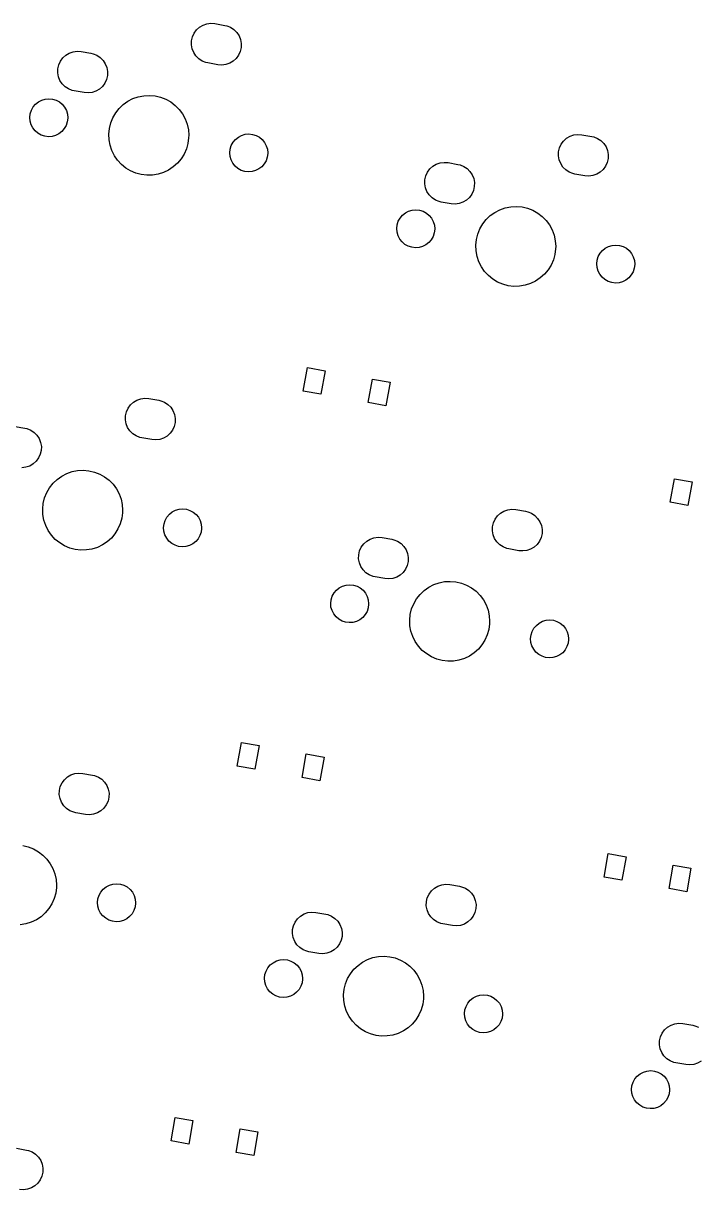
# Model space of a CAD drawing. Extents: x -73 to 324, y -180 to -25.
# Drawn here: x 83.8 to 117.5, y -101 to -42.6 of the extents above; entities that cross this region are included whole.
import ezdxf

# ---------------------------------------------------------------- set-up
doc = ezdxf.new("R2010")
doc.units = 0
doc.layers.add('BLACK', color=7, linetype='CONTINUOUS')

msp = doc.modelspace()

# ---------------------------------------------------------------- linework, layer by layer
at = {"layer": 'BLACK', "linetype": 'CONTINUOUS'}
for p, q in [((92.9691, -42.6282), (93.1696, -42.6022)), ((93.1696, -42.6022), (93.3711, -42.617)), ((92.2508, -43.2795), (92.335, -43.0957)), ((92.335, -43.0957), (92.4544, -42.9326)), ((92.4544, -42.9326), (92.6041, -42.7969)), ((92.6041, -42.7969), (92.778, -42.694)), ((92.778, -42.694), (92.9691, -42.6282)), ((93.3711, -42.617), (93.8635, -42.7038)), ((93.8635, -42.7038), (93.9655, -42.7273)), ((93.9655, -42.7273), (94.1532, -42.8024)), ((94.1532, -42.8024), (94.3219, -42.9136)), ((94.3219, -42.9136), (94.4648, -43.0566)), ((94.4648, -43.0566), (94.5761, -43.2253)), ((92.2004, -43.6785), (92.2054, -43.4764)), ((92.2362, -43.8774), (92.2004, -43.6785)), ((92.2054, -43.4764), (92.2508, -43.2795)), ((94.5761, -43.2253), (94.6512, -43.4129)), ((94.6512, -43.4129), (94.687, -43.6119)), ((94.687, -43.6119), (94.682, -43.8139)), ((85.6404, -44.4945), (85.7598, -44.3314)), ((85.7598, -44.3314), (85.9095, -44.1956)), ((85.9095, -44.1956), (86.0834, -44.0927)), ((86.0834, -44.0927), (86.2745, -44.0269)), ((86.2745, -44.0269), (86.475, -44.0009)), ((86.475, -44.0009), (86.6765, -44.0157)), ((86.6765, -44.0157), (87.169, -44.1025)), ((87.169, -44.1025), (87.2709, -44.1261)), ((87.2709, -44.1261), (87.4586, -44.2011)), ((87.4586, -44.2011), (87.6273, -44.3124)), ((87.6273, -44.3124), (87.7702, -44.4553)), ((92.3113, -44.0651), (92.2362, -43.8774)), ((92.4226, -44.2338), (92.3113, -44.0651)), ((92.5655, -44.3767), (92.4226, -44.2338)), ((94.433, -44.3577), (94.2833, -44.4935)), ((94.5524, -44.1946), (94.433, -44.3577)), ((94.6365, -44.0109), (94.5524, -44.1946)), ((94.682, -43.8139), (94.6365, -44.0109)), ((85.5058, -45.0772), (85.5108, -44.8752)), ((85.5108, -44.8752), (85.5563, -44.6782)), ((85.5563, -44.6782), (85.6404, -44.4945)), ((87.7702, -44.4553), (87.8815, -44.624)), ((87.8815, -44.624), (87.9566, -44.8117)), ((87.9566, -44.8117), (87.9924, -45.0106)), ((92.7342, -44.488), (92.5655, -44.3767)), ((92.9219, -44.563), (92.7342, -44.488)), ((93.0238, -44.5866), (92.9219, -44.563)), ((93.5163, -44.6734), (93.0238, -44.5866)), ((93.7178, -44.6882), (93.5163, -44.6734)), ((93.9183, -44.6622), (93.7178, -44.6882)), ((94.1094, -44.5964), (93.9183, -44.6622)), ((94.2833, -44.4935), (94.1094, -44.5964)), ((85.5416, -45.2761), (85.5058, -45.0772)), ((85.6167, -45.4638), (85.5416, -45.2761)), ((85.728, -45.6325), (85.6167, -45.4638)), ((87.942, -45.4096), (87.8578, -45.5934)), ((87.9874, -45.2127), (87.942, -45.4096)), ((87.9924, -45.0106), (87.9874, -45.2127)), ((85.8709, -45.7755), (85.728, -45.6325)), ((86.0396, -45.8867), (85.8709, -45.7755)), ((86.2273, -45.9618), (86.0396, -45.8867)), ((86.3293, -45.9853), (86.2273, -45.9618)), ((86.8217, -46.0721), (86.3293, -45.9853)), ((87.0232, -46.0869), (86.8217, -46.0721)), ((87.2237, -46.0609), (87.0232, -46.0869)), ((87.4148, -45.9951), (87.2237, -46.0609)), ((87.5887, -45.8922), (87.4148, -45.9951)), ((87.7385, -45.7565), (87.5887, -45.8922)), ((87.8578, -45.5934), (87.7385, -45.7565)), ((84.2735, -46.7881), (84.3927, -46.646)), ((84.3927, -46.646), (84.5371, -46.5299)), ((84.5371, -46.5299), (84.7015, -46.444)), ((84.7015, -46.444), (84.8793, -46.3916)), ((84.8793, -46.3916), (85.064, -46.3748)), ((85.064, -46.3748), (85.2484, -46.3942)), ((85.2484, -46.3942), (85.4255, -46.449)), ((85.4255, -46.449), (85.5886, -46.5372)), ((85.5886, -46.5372), (85.7314, -46.6554)), ((85.7314, -46.6554), (85.8486, -46.7991)), ((88.5809, -46.8609), (88.7853, -46.6659)), ((88.7853, -46.6659), (89.0152, -46.5017)), ((89.0152, -46.5017), (89.2659, -46.3714)), ((89.2659, -46.3714), (89.5324, -46.2778)), ((89.5324, -46.2778), (89.8095, -46.2227)), ((89.8095, -46.2227), (90.0916, -46.2072)), ((90.0916, -46.2072), (90.373, -46.2316)), ((90.373, -46.2316), (90.6482, -46.2953)), ((90.6482, -46.2953), (90.9117, -46.3973)), ((90.9117, -46.3973), (91.1582, -46.5353)), ((91.1582, -46.5353), (91.3828, -46.7067)), ((84.1074, -47.3115), (84.1281, -47.1273)), ((84.1281, -47.1273), (84.1842, -46.9506)), ((84.1842, -46.9506), (84.2735, -46.7881)), ((85.8486, -46.7991), (85.9356, -46.9628)), ((85.9356, -46.9628), (85.9892, -47.1403)), ((85.9892, -47.1403), (86.0073, -47.3248)), ((88.2641, -47.3271), (88.406, -47.0828)), ((88.406, -47.0828), (88.5809, -46.8609)), ((91.3828, -46.7067), (91.581, -46.908)), ((91.581, -46.908), (91.7488, -47.1353)), ((91.7488, -47.1353), (91.883, -47.3839)), ((84.1229, -47.4963), (84.1074, -47.3115)), ((84.174, -47.6745), (84.1229, -47.4963)), ((84.2588, -47.8394), (84.174, -47.6745)), ((84.374, -47.9847), (84.2588, -47.8394)), ((85.9252, -47.7112), (85.8336, -47.8724)), ((85.9837, -47.5353), (85.9252, -47.7112)), ((86.007, -47.3513), (85.9837, -47.5353)), ((86.0073, -47.3248), (86.007, -47.3513)), ((88.0899, -47.8631), (88.158, -47.5889)), ((88.158, -47.5889), (88.2641, -47.3271)), ((91.883, -47.3839), (91.9807, -47.6489)), ((91.9807, -47.6489), (92.0402, -47.9251)), ((84.5152, -48.1049), (84.374, -47.9847)), ((84.677, -48.1953), (84.5152, -48.1049)), ((84.8533, -48.2526), (84.677, -48.1953)), ((85.0374, -48.2746), (84.8533, -48.2526)), ((85.2223, -48.2604), (85.0374, -48.2746)), ((85.4009, -48.2105), (85.2223, -48.2604)), ((85.5664, -48.1269), (85.4009, -48.2105)), ((85.7125, -48.0128), (85.5664, -48.1269)), ((85.8336, -47.8724), (85.7125, -48.0128)), ((88.0611, -48.1441), (88.0899, -47.8631)), ((88.0722, -48.4264), (88.0611, -48.1441)), ((88.123, -48.7043), (88.0722, -48.4264)), ((92.0562, -48.3325), (92.0186, -48.6125)), ((92.0402, -47.9251), (92.0602, -48.2069)), ((92.0602, -48.2069), (92.0562, -48.3325)), ((94.2791, -48.5523), (94.3983, -48.4103)), ((94.3983, -48.4103), (94.5428, -48.2941)), ((94.5428, -48.2941), (94.7071, -48.2082)), ((94.7071, -48.2082), (94.885, -48.1559)), ((94.885, -48.1559), (95.0696, -48.1391)), ((95.0696, -48.1391), (95.254, -48.1585)), ((95.254, -48.1585), (95.4311, -48.2133)), ((95.4311, -48.2133), (95.5942, -48.3015)), ((95.5942, -48.3015), (95.7371, -48.4197)), ((95.7371, -48.4197), (95.8543, -48.5633)), ((110.818, -48.4919), (110.968, -48.3561)), ((110.968, -48.3561), (111.142, -48.2533)), ((111.142, -48.2533), (111.333, -48.1875)), ((111.333, -48.1875), (111.533, -48.1614)), ((111.533, -48.1614), (111.735, -48.1762)), ((111.735, -48.1762), (112.227, -48.263)), ((112.227, -48.263), (112.329, -48.2866)), ((112.329, -48.2866), (112.517, -48.3617)), ((112.517, -48.3617), (112.686, -48.4729)), ((88.2124, -48.9723), (88.123, -48.7043)), ((88.3387, -49.225), (88.2124, -48.9723)), ((91.9419, -48.8844), (91.8277, -49.1428)), ((92.0186, -48.6125), (91.9419, -48.8844)), ((94.1131, -49.0758), (94.1337, -48.8915)), ((94.1337, -48.8915), (94.1898, -48.7148)), ((94.1898, -48.7148), (94.2791, -48.5523)), ((95.8543, -48.5633), (95.9413, -48.727)), ((95.9413, -48.727), (95.9949, -48.9045)), ((95.9949, -48.9045), (96.013, -49.0891)), ((110.569, -49.0357), (110.614, -48.8388)), ((110.614, -48.8388), (110.699, -48.655)), ((110.699, -48.655), (110.818, -48.4919)), ((112.686, -48.4729), (112.828, -48.6158)), ((112.828, -48.6158), (112.94, -48.7846)), ((112.94, -48.7846), (113.015, -48.9722)), ((113.015, -48.9722), (113.051, -49.1711)), ((88.4993, -49.4574), (88.3387, -49.225)), ((88.6911, -49.6649), (88.4993, -49.4574)), ((91.4964, -49.5988), (91.286, -49.7872)), ((91.6782, -49.3825), (91.4964, -49.5988)), ((91.8277, -49.1428), (91.6782, -49.3825)), ((94.1286, -49.2606), (94.1131, -49.0758)), ((94.1797, -49.4388), (94.1286, -49.2606)), ((94.2644, -49.6037), (94.1797, -49.4388)), ((94.3796, -49.749), (94.2644, -49.6037)), ((95.9308, -49.4755), (95.8393, -49.6367)), ((95.9894, -49.2995), (95.9308, -49.4755)), ((96.0126, -49.1156), (95.9894, -49.2995)), ((96.013, -49.0891), (96.0126, -49.1156)), ((104.447, -49.652), (104.638, -49.5862)), ((104.638, -49.5862), (104.839, -49.5602)), ((104.839, -49.5602), (105.04, -49.575)), ((105.04, -49.575), (105.533, -49.6618)), ((110.564, -49.2377), (110.569, -49.0357)), ((110.6, -49.4367), (110.564, -49.2377)), ((110.675, -49.6243), (110.6, -49.4367)), ((113, -49.5701), (112.916, -49.7539)), ((113.046, -49.3732), (113, -49.5701)), ((113.051, -49.1711), (113.046, -49.3732)), ((88.9101, -49.8432), (88.6911, -49.6649)), ((89.1522, -49.9889), (88.9101, -49.8432)), ((89.4123, -50.0991), (89.1522, -49.9889)), ((89.6854, -50.1715), (89.4123, -50.0991)), ((89.9659, -50.2047), (89.6854, -50.1715)), ((90.527, -50.1517), (90.2484, -50.1981)), ((90.7964, -50.0665), (90.527, -50.1517)), ((91.0511, -49.9442), (90.7964, -50.0665)), ((91.286, -49.7872), (91.0511, -49.9442)), ((94.5208, -49.8692), (94.3796, -49.749)), ((94.6826, -49.9596), (94.5208, -49.8692)), ((94.859, -50.0169), (94.6826, -49.9596)), ((95.0431, -50.0389), (94.859, -50.0169)), ((95.2279, -50.0246), (95.0431, -50.0389)), ((95.4065, -49.9748), (95.2279, -50.0246)), ((95.572, -49.8912), (95.4065, -49.9748)), ((95.7181, -49.777), (95.572, -49.8912)), ((95.8393, -49.6367), (95.7181, -49.777)), ((103.92, -50.2375), (104.004, -50.0537)), ((104.004, -50.0537), (104.123, -49.8906)), ((104.123, -49.8906), (104.273, -49.7549)), ((104.273, -49.7549), (104.447, -49.652)), ((105.533, -49.6618), (105.635, -49.6853)), ((105.635, -49.6853), (105.822, -49.7604)), ((105.822, -49.7604), (105.991, -49.8717)), ((105.991, -49.8717), (106.134, -50.0146)), ((106.134, -50.0146), (106.245, -50.1833)), ((106.245, -50.1833), (106.32, -50.371)), ((110.786, -49.7931), (110.675, -49.6243)), ((110.929, -49.936), (110.786, -49.7931)), ((111.098, -50.0472), (110.929, -49.936)), ((111.285, -50.1223), (111.098, -50.0472)), ((111.387, -50.1458), (111.285, -50.1223)), ((111.88, -50.2327), (111.387, -50.1458)), ((112.473, -50.1556), (112.282, -50.2214)), ((112.647, -50.0527), (112.473, -50.1556)), ((112.797, -49.917), (112.647, -50.0527)), ((112.916, -49.7539), (112.797, -49.917)), ((90.2484, -50.1981), (89.9659, -50.2047)), ((103.869, -50.6365), (103.874, -50.4344)), ((103.905, -50.8354), (103.869, -50.6365)), ((103.874, -50.4344), (103.92, -50.2375)), ((106.351, -50.7719), (106.306, -50.9689)), ((106.32, -50.371), (106.356, -50.5699)), ((106.356, -50.5699), (106.351, -50.7719)), ((112.081, -50.2475), (111.88, -50.2327)), ((112.282, -50.2214), (112.081, -50.2475)), ((103.98, -51.0231), (103.905, -50.8354)), ((104.092, -51.1918), (103.98, -51.0231)), ((104.234, -51.3347), (104.092, -51.1918)), ((104.403, -51.446), (104.234, -51.3347)), ((106.102, -51.3157), (105.952, -51.4515)), ((106.221, -51.1526), (106.102, -51.3157)), ((106.306, -50.9689), (106.221, -51.1526)), ((103.243, -51.9509), (103.428, -51.9341)), ((103.428, -51.9341), (103.612, -51.9535)), ((104.591, -51.521), (104.403, -51.446)), ((104.693, -51.5446), (104.591, -51.521)), ((105.185, -51.6314), (104.693, -51.5446)), ((105.387, -51.6462), (105.185, -51.6314)), ((105.587, -51.6202), (105.387, -51.6462)), ((105.778, -51.5544), (105.587, -51.6202)), ((105.952, -51.4515), (105.778, -51.5544)), ((107.379, -52.0609), (107.629, -51.9307)), ((107.629, -51.9307), (107.896, -51.8371)), ((107.896, -51.8371), (108.173, -51.782)), ((108.173, -51.782), (108.455, -51.7664)), ((108.455, -51.7664), (108.737, -51.7908)), ((108.737, -51.7908), (109.012, -51.8546)), ((109.012, -51.8546), (109.275, -51.9565)), ((102.492, -52.6866), (102.548, -52.5098)), ((102.548, -52.5098), (102.637, -52.3473)), ((102.637, -52.3473), (102.756, -52.2053)), ((102.756, -52.2053), (102.901, -52.0891)), ((102.901, -52.0891), (103.065, -52.0032)), ((103.065, -52.0032), (103.243, -51.9509)), ((103.612, -51.9535), (103.789, -52.0083)), ((103.789, -52.0083), (103.952, -52.0965)), ((103.952, -52.0965), (104.095, -52.2147)), ((104.095, -52.2147), (104.212, -52.3583)), ((104.212, -52.3583), (104.299, -52.5221)), ((104.299, -52.5221), (104.353, -52.6995)), ((106.77, -52.642), (106.945, -52.4202)), ((106.945, -52.4202), (107.149, -52.2252)), ((107.149, -52.2252), (107.379, -52.0609)), ((109.275, -51.9565), (109.522, -52.0946)), ((109.522, -52.0946), (109.746, -52.266)), ((109.746, -52.266), (109.945, -52.4673)), ((109.945, -52.4673), (110.112, -52.6945)), ((102.471, -52.8708), (102.492, -52.6866)), ((102.487, -53.0556), (102.471, -52.8708)), ((102.538, -53.2338), (102.487, -53.0556)), ((104.347, -53.0945), (104.289, -53.2705)), ((104.371, -52.9106), (104.347, -53.0945)), ((104.353, -52.6995), (104.371, -52.8841)), ((104.371, -52.8841), (104.371, -52.9106)), ((106.522, -53.1482), (106.628, -52.8863)), ((106.628, -52.8863), (106.77, -52.642)), ((110.112, -52.6945), (110.247, -52.9432)), ((110.247, -52.9432), (110.344, -53.2082)), ((102.622, -53.3987), (102.538, -53.2338)), ((102.738, -53.544), (102.622, -53.3987)), ((102.879, -53.6642), (102.738, -53.544)), ((103.041, -53.7546), (102.879, -53.6642)), ((103.93, -53.6862), (103.765, -53.7698)), ((104.076, -53.572), (103.93, -53.6862)), ((104.197, -53.4317), (104.076, -53.572)), ((104.289, -53.2705), (104.197, -53.4317)), ((106.425, -53.7034), (106.454, -53.4223)), ((106.454, -53.4223), (106.522, -53.1482)), ((110.344, -53.2082), (110.404, -53.4844)), ((110.404, -53.4844), (110.424, -53.7662)), ((103.217, -53.8119), (103.041, -53.7546)), ((103.401, -53.8339), (103.217, -53.8119)), ((103.586, -53.8196), (103.401, -53.8339)), ((103.765, -53.7698), (103.586, -53.8196)), ((106.436, -53.9857), (106.425, -53.7034)), ((106.487, -54.2636), (106.436, -53.9857)), ((106.576, -54.5316), (106.487, -54.2636)), ((110.382, -54.1718), (110.306, -54.4437)), ((110.42, -53.8918), (110.382, -54.1718)), ((110.424, -53.7662), (110.42, -53.8918)), ((112.497, -54.4508), (112.553, -54.2741)), ((112.553, -54.2741), (112.643, -54.1116)), ((112.643, -54.1116), (112.762, -53.9696)), ((112.762, -53.9696), (112.906, -53.8534)), ((112.906, -53.8534), (113.071, -53.7675)), ((113.071, -53.7675), (113.249, -53.7152)), ((113.249, -53.7152), (113.433, -53.6984)), ((113.433, -53.6984), (113.618, -53.7177)), ((113.618, -53.7177), (113.795, -53.7726)), ((113.795, -53.7726), (113.958, -53.8607)), ((113.958, -53.8607), (114.101, -53.9789)), ((114.101, -53.9789), (114.218, -54.1226)), ((114.218, -54.1226), (114.305, -54.2863)), ((106.702, -54.7843), (106.576, -54.5316)), ((106.863, -55.0167), (106.702, -54.7843)), ((110.191, -54.7021), (110.042, -54.9418)), ((110.306, -54.4437), (110.191, -54.7021)), ((112.477, -54.6351), (112.497, -54.4508)), ((112.492, -54.8198), (112.477, -54.6351)), ((112.543, -54.9981), (112.492, -54.8198)), ((114.353, -54.8588), (114.294, -55.0347)), ((114.305, -54.2863), (114.359, -54.4638)), ((114.376, -54.6749), (114.353, -54.8588)), ((114.359, -54.4638), (114.377, -54.6483)), ((114.377, -54.6483), (114.376, -54.6749)), ((107.055, -55.2241), (106.863, -55.0167)), ((107.274, -55.4025), (107.055, -55.2241)), ((107.516, -55.5482), (107.274, -55.4025)), ((109.65, -55.3465), (109.415, -55.5035)), ((109.86, -55.158), (109.65, -55.3465)), ((110.042, -54.9418), (109.86, -55.158)), ((112.628, -55.163), (112.543, -54.9981)), ((112.743, -55.3083), (112.628, -55.163)), ((112.884, -55.4284), (112.743, -55.3083)), ((113.046, -55.5189), (112.884, -55.4284)), ((114.082, -55.3363), (113.936, -55.4504)), ((114.203, -55.1959), (114.082, -55.3363)), ((114.294, -55.0347), (114.203, -55.1959)), ((107.776, -55.6584), (107.516, -55.5482)), ((108.049, -55.7308), (107.776, -55.6584)), ((108.33, -55.764), (108.049, -55.7308)), ((108.612, -55.7573), (108.33, -55.764)), ((108.891, -55.7109), (108.612, -55.7573)), ((109.16, -55.6258), (108.891, -55.7109)), ((109.415, -55.5035), (109.16, -55.6258)), ((113.223, -55.5762), (113.046, -55.5189)), ((113.407, -55.5981), (113.223, -55.5762)), ((113.592, -55.5839), (113.407, -55.5981)), ((113.77, -55.534), (113.592, -55.5839)), ((113.936, -55.4504), (113.77, -55.534)), ((97.792, -61.0121), (98.0004, -59.8303)), ((98.0004, -59.8303), (98.8867, -59.9866)), ((98.8867, -59.9866), (98.6784, -61.1684)), ((101.042, -61.5851), (101.25, -60.4034)), ((101.25, -60.4034), (102.137, -60.5596)), ((102.137, -60.5596), (101.928, -61.7414)), ((98.6784, -61.1684), (97.792, -61.0121)), ((88.9428, -62.0401), (89.027, -61.8563)), ((89.027, -61.8563), (89.1464, -61.6932)), ((89.1464, -61.6932), (89.2961, -61.5575)), ((89.2961, -61.5575), (89.47, -61.4546)), ((89.47, -61.4546), (89.6611, -61.3888)), ((89.6611, -61.3888), (89.8616, -61.3627)), ((89.8616, -61.3627), (90.0631, -61.3775)), ((90.0631, -61.3775), (90.5556, -61.4644)), ((90.5556, -61.4644), (90.6575, -61.4879)), ((90.6575, -61.4879), (90.8452, -61.563)), ((90.8452, -61.563), (91.0139, -61.6742)), ((91.0139, -61.6742), (91.1568, -61.8171)), ((91.1568, -61.8171), (91.2681, -61.9859)), ((101.928, -61.7414), (101.042, -61.5851)), ((88.8924, -62.4391), (88.8974, -62.237)), ((88.9282, -62.638), (88.8924, -62.4391)), ((88.8974, -62.237), (88.9428, -62.0401)), ((91.2681, -61.9859), (91.3432, -62.1735)), ((91.3432, -62.1735), (91.379, -62.3725)), ((91.379, -62.3725), (91.374, -62.5745)), ((83.3686, -62.7763), (83.861, -62.8631)), ((83.861, -62.8631), (83.9629, -62.8867)), ((83.9629, -62.8867), (84.1506, -62.9617)), ((84.1506, -62.9617), (84.3193, -63.073)), ((89.0033, -62.8256), (88.9282, -62.638)), ((89.1146, -62.9944), (89.0033, -62.8256)), ((89.2575, -63.1373), (89.1146, -62.9944)), ((91.2444, -62.9552), (91.125, -63.1183)), ((91.3286, -62.7714), (91.2444, -62.9552)), ((91.374, -62.5745), (91.3286, -62.7714)), ((84.3193, -63.073), (84.4623, -63.2159)), ((84.4623, -63.2159), (84.5735, -63.3846)), ((84.5735, -63.3846), (84.6486, -63.5723)), ((84.6486, -63.5723), (84.6844, -63.7712)), ((89.4262, -63.2486), (89.2575, -63.1373)), ((89.6139, -63.3236), (89.4262, -63.2486)), ((89.7159, -63.3472), (89.6139, -63.3236)), ((90.2083, -63.434), (89.7159, -63.3472)), ((90.4098, -63.4488), (90.2083, -63.434)), ((90.6103, -63.4228), (90.4098, -63.4488)), ((90.8014, -63.357), (90.6103, -63.4228)), ((90.9753, -63.2541), (90.8014, -63.357)), ((91.125, -63.1183), (90.9753, -63.2541)), ((84.634, -64.1702), (84.5498, -64.354)), ((84.6794, -63.9733), (84.634, -64.1702)), ((84.6844, -63.7712), (84.6794, -63.9733)), ((84.1068, -64.7557), (83.9157, -64.8215)), ((84.2807, -64.6528), (84.1068, -64.7557)), ((84.4305, -64.517), (84.2807, -64.6528)), ((84.5498, -64.354), (84.4305, -64.517)), ((83.9157, -64.8215), (83.7152, -64.8475)), ((85.4773, -65.4265), (85.7072, -65.2622)), ((85.7072, -65.2622), (85.9579, -65.132)), ((85.9579, -65.132), (86.2244, -65.0384)), ((86.2244, -65.0384), (86.5015, -64.9833)), ((86.5015, -64.9833), (86.7836, -64.9678)), ((86.7836, -64.9678), (87.065, -64.9921)), ((87.065, -64.9921), (87.3402, -65.0559)), ((87.3402, -65.0559), (87.6037, -65.1579)), ((87.6037, -65.1579), (87.8502, -65.2959)), ((87.8502, -65.2959), (88.0748, -65.4673)), ((84.9561, -66.0876), (85.098, -65.8434)), ((85.098, -65.8434), (85.2729, -65.6215)), ((85.2729, -65.6215), (85.4773, -65.4265)), ((88.0748, -65.4673), (88.273, -65.6686)), ((88.273, -65.6686), (88.4408, -65.8959)), ((88.4408, -65.8959), (88.575, -66.1445)), ((116.156, -66.5714), (116.364, -65.3896)), ((116.364, -65.3896), (117.25, -65.5459)), ((117.25, -65.5459), (117.042, -66.7276)), ((84.7819, -66.6237), (84.85, -66.3495)), ((84.85, -66.3495), (84.9561, -66.0876)), ((88.575, -66.1445), (88.6727, -66.4095)), ((88.6727, -66.4095), (88.7322, -66.6857)), ((84.7531, -66.9047), (84.7819, -66.6237)), ((84.7642, -67.187), (84.7531, -66.9047)), ((88.7482, -67.0931), (88.7106, -67.3731)), ((88.7322, -66.6857), (88.7522, -66.9675)), ((88.7522, -66.9675), (88.7482, -67.0931)), ((91.0903, -67.1709), (91.2348, -67.0547)), ((91.2348, -67.0547), (91.3991, -66.9688)), ((91.3991, -66.9688), (91.577, -66.9165)), ((91.577, -66.9165), (91.7616, -66.8997)), ((91.7616, -66.8997), (91.946, -66.9191)), ((91.946, -66.9191), (92.1231, -66.9739)), ((92.1231, -66.9739), (92.2862, -67.0621)), ((92.2862, -67.0621), (92.4291, -67.1803)), ((107.51, -67.2525), (107.66, -67.1167)), ((107.66, -67.1167), (107.834, -67.0138)), ((107.834, -67.0138), (108.025, -66.948)), ((108.025, -66.948), (108.225, -66.922)), ((108.225, -66.922), (108.427, -66.9368)), ((108.427, -66.9368), (108.919, -67.0236)), ((108.919, -67.0236), (109.021, -67.0472)), ((109.021, -67.0472), (109.209, -67.1222)), ((109.209, -67.1222), (109.378, -67.2335)), ((117.042, -66.7276), (116.156, -66.5714)), ((84.815, -67.4649), (84.7642, -67.187)), ((84.9044, -67.7329), (84.815, -67.4649)), ((88.6339, -67.645), (88.5197, -67.9034)), ((88.7106, -67.3731), (88.6339, -67.645)), ((90.8051, -67.8364), (90.8257, -67.6521)), ((90.8257, -67.6521), (90.8818, -67.4754)), ((90.8818, -67.4754), (90.9711, -67.3129)), ((90.9711, -67.3129), (91.0903, -67.1709)), ((92.4291, -67.1803), (92.5463, -67.3239)), ((92.5463, -67.3239), (92.6333, -67.4876)), ((92.6333, -67.4876), (92.6869, -67.6651)), ((92.6869, -67.6651), (92.705, -67.8497)), ((107.261, -67.7963), (107.306, -67.5994)), ((107.306, -67.5994), (107.391, -67.4156)), ((107.391, -67.4156), (107.51, -67.2525)), ((109.378, -67.2335), (109.52, -67.3764)), ((109.52, -67.3764), (109.632, -67.5451)), ((109.632, -67.5451), (109.707, -67.7328)), ((85.0307, -67.9856), (84.9044, -67.7329)), ((85.1913, -68.218), (85.0307, -67.9856)), ((85.3831, -68.4255), (85.1913, -68.218)), ((88.3702, -68.1431), (88.1884, -68.3593)), ((88.5197, -67.9034), (88.3702, -68.1431)), ((90.8206, -68.0211), (90.8051, -67.8364)), ((90.8717, -68.1994), (90.8206, -68.0211)), ((90.9564, -68.3643), (90.8717, -68.1994)), ((92.6228, -68.2361), (92.5313, -68.3973)), ((92.6814, -68.0601), (92.6228, -68.2361)), ((92.7046, -67.8762), (92.6814, -68.0601)), ((92.705, -67.8497), (92.7046, -67.8762)), ((107.256, -67.9983), (107.261, -67.7963)), ((107.292, -68.1973), (107.256, -67.9983)), ((107.367, -68.3849), (107.292, -68.1973)), ((109.738, -68.1338), (109.692, -68.3307)), ((109.707, -67.7328), (109.743, -67.9317)), ((109.743, -67.9317), (109.738, -68.1338)), ((85.6021, -68.6038), (85.3831, -68.4255)), ((85.8442, -68.7495), (85.6021, -68.6038)), ((86.1043, -68.8597), (85.8442, -68.7495)), ((86.3774, -68.9321), (86.1043, -68.8597)), ((87.4884, -68.8271), (87.219, -68.9123)), ((87.7431, -68.7048), (87.4884, -68.8271)), ((87.978, -68.5478), (87.7431, -68.7048)), ((88.1884, -68.3593), (87.978, -68.5478)), ((91.0716, -68.5096), (90.9564, -68.3643)), ((91.2128, -68.6297), (91.0716, -68.5096)), ((91.3746, -68.7202), (91.2128, -68.6297)), ((91.551, -68.7775), (91.3746, -68.7202)), ((91.7351, -68.7994), (91.551, -68.7775)), ((91.9199, -68.7852), (91.7351, -68.7994)), ((92.0985, -68.7354), (91.9199, -68.7852)), ((92.264, -68.6518), (92.0985, -68.7354)), ((92.4101, -68.5376), (92.264, -68.6518)), ((92.5313, -68.3973), (92.4101, -68.5376)), ((100.612, -68.9981), (100.696, -68.8143)), ((100.696, -68.8143), (100.815, -68.6512)), ((100.815, -68.6512), (100.965, -68.5155)), ((100.965, -68.5155), (101.139, -68.4126)), ((101.139, -68.4126), (101.33, -68.3468)), ((101.33, -68.3468), (101.531, -68.3208)), ((101.531, -68.3208), (101.732, -68.3356)), ((101.732, -68.3356), (102.225, -68.4224)), ((102.225, -68.4224), (102.327, -68.4459)), ((102.327, -68.4459), (102.514, -68.521)), ((102.514, -68.521), (102.683, -68.6322)), ((102.683, -68.6322), (102.826, -68.7752)), ((102.826, -68.7752), (102.937, -68.9439)), ((107.478, -68.5536), (107.367, -68.3849)), ((107.621, -68.6966), (107.478, -68.5536)), ((107.79, -68.8078), (107.621, -68.6966)), ((107.977, -68.8829), (107.79, -68.8078)), ((109.339, -68.8133), (109.165, -68.9162)), ((109.489, -68.6776), (109.339, -68.8133)), ((109.608, -68.5145), (109.489, -68.6776)), ((109.692, -68.3307), (109.608, -68.5145)), ((86.6579, -68.9653), (86.3774, -68.9321)), ((86.9404, -68.9586), (86.6579, -68.9653)), ((87.219, -68.9123), (86.9404, -68.9586)), ((100.561, -69.3971), (100.566, -69.195)), ((100.597, -69.596), (100.561, -69.3971)), ((100.566, -69.195), (100.612, -68.9981)), ((102.937, -68.9439), (103.012, -69.1316)), ((103.012, -69.1316), (103.048, -69.3305)), ((103.048, -69.3305), (103.043, -69.5325)), ((108.079, -68.9064), (107.977, -68.8829)), ((108.572, -68.9933), (108.079, -68.9064)), ((108.773, -69.0081), (108.572, -68.9933)), ((108.974, -68.982), (108.773, -69.0081)), ((109.165, -68.9162), (108.974, -68.982)), ((100.672, -69.7837), (100.597, -69.596)), ((100.784, -69.9524), (100.672, -69.7837)), ((100.927, -70.0953), (100.784, -69.9524)), ((102.913, -69.9132), (102.794, -70.0763)), ((102.998, -69.7295), (102.913, -69.9132)), ((103.043, -69.5325), (102.998, -69.7295)), ((101.095, -70.2066), (100.927, -70.0953)), ((101.283, -70.2816), (101.095, -70.2066)), ((101.385, -70.3052), (101.283, -70.2816)), ((101.877, -70.392), (101.385, -70.3052)), ((102.079, -70.4068), (101.877, -70.392)), ((102.279, -70.3808), (102.079, -70.4068)), ((102.47, -70.315), (102.279, -70.3808)), ((102.644, -70.2121), (102.47, -70.315)), ((102.794, -70.0763), (102.644, -70.2121)), ((104.321, -70.6913), (104.588, -70.5977)), ((104.588, -70.5977), (104.865, -70.5426)), ((104.865, -70.5426), (105.147, -70.527)), ((105.147, -70.527), (105.429, -70.5514)), ((105.429, -70.5514), (105.704, -70.6152)), ((105.704, -70.6152), (105.967, -70.7171)), ((99.2398, -71.2704), (99.3291, -71.1079)), ((99.3291, -71.1079), (99.4483, -70.9659)), ((99.4483, -70.9659), (99.5928, -70.8497)), ((99.5928, -70.8497), (99.7571, -70.7638)), ((99.7571, -70.7638), (99.935, -70.7115)), ((99.935, -70.7115), (100.12, -70.6947)), ((100.12, -70.6947), (100.304, -70.7141)), ((100.304, -70.7141), (100.481, -70.7689)), ((100.481, -70.7689), (100.644, -70.8571)), ((100.644, -70.8571), (100.787, -70.9753)), ((100.787, -70.9753), (100.904, -71.1189)), ((100.904, -71.1189), (100.991, -71.2826)), ((103.462, -71.4026), (103.637, -71.1808)), ((103.637, -71.1808), (103.841, -70.9858)), ((103.841, -70.9858), (104.071, -70.8215)), ((104.071, -70.8215), (104.321, -70.6913)), ((105.967, -70.7171), (106.214, -70.8552)), ((106.214, -70.8552), (106.438, -71.0266)), ((106.438, -71.0266), (106.637, -71.2279)), ((99.1631, -71.6314), (99.1837, -71.4471)), ((99.1786, -71.8161), (99.1631, -71.6314)), ((99.1837, -71.4471), (99.2398, -71.2704)), ((100.991, -71.2826), (101.045, -71.4601)), ((101.063, -71.6712), (101.039, -71.8551)), ((101.045, -71.4601), (101.063, -71.6447)), ((101.063, -71.6447), (101.063, -71.6712)), ((103.214, -71.9088), (103.32, -71.6469)), ((103.32, -71.6469), (103.462, -71.4026)), ((106.637, -71.2279), (106.804, -71.4551)), ((106.804, -71.4551), (106.939, -71.7038)), ((106.939, -71.7038), (107.036, -71.9688)), ((99.2297, -71.9944), (99.1786, -71.8161)), ((99.3144, -72.1593), (99.2297, -71.9944)), ((99.4296, -72.3046), (99.3144, -72.1593)), ((99.5708, -72.4247), (99.4296, -72.3046)), ((100.768, -72.3326), (100.622, -72.4468)), ((100.889, -72.1923), (100.768, -72.3326)), ((100.981, -72.0311), (100.889, -72.1923)), ((101.039, -71.8551), (100.981, -72.0311)), ((103.117, -72.464), (103.146, -72.1829)), ((103.146, -72.1829), (103.214, -71.9088)), ((107.036, -71.9688), (107.096, -72.245)), ((107.096, -72.245), (107.116, -72.5268)), ((99.7326, -72.5152), (99.5708, -72.4247)), ((99.909, -72.5725), (99.7326, -72.5152)), ((100.093, -72.5944), (99.909, -72.5725)), ((100.278, -72.5802), (100.093, -72.5944)), ((100.457, -72.5304), (100.278, -72.5802)), ((100.622, -72.4468), (100.457, -72.5304)), ((103.128, -72.7463), (103.117, -72.464)), ((103.179, -73.0242), (103.128, -72.7463)), ((107.074, -72.9324), (106.998, -73.2043)), ((107.112, -72.6524), (107.074, -72.9324)), ((107.116, -72.5268), (107.112, -72.6524)), ((109.245, -73.0347), (109.335, -72.8722)), ((109.335, -72.8722), (109.454, -72.7302)), ((109.454, -72.7302), (109.598, -72.614)), ((109.598, -72.614), (109.763, -72.5281)), ((109.763, -72.5281), (109.941, -72.4757)), ((109.941, -72.4757), (110.125, -72.4589)), ((110.125, -72.4589), (110.31, -72.4783)), ((110.31, -72.4783), (110.487, -72.5332)), ((110.487, -72.5332), (110.65, -72.6213)), ((110.65, -72.6213), (110.793, -72.7395)), ((110.793, -72.7395), (110.91, -72.8832)), ((110.91, -72.8832), (110.997, -73.0469)), ((103.268, -73.2922), (103.179, -73.0242)), ((103.394, -73.5449), (103.268, -73.2922)), ((106.883, -73.4626), (106.734, -73.7024)), ((106.998, -73.2043), (106.883, -73.4626)), ((109.169, -73.3957), (109.189, -73.2114)), ((109.184, -73.5804), (109.169, -73.3957)), ((109.189, -73.2114), (109.245, -73.0347)), ((110.997, -73.0469), (111.051, -73.2244)), ((111.068, -73.4354), (111.045, -73.6194)), ((111.051, -73.2244), (111.069, -73.4089)), ((111.069, -73.4089), (111.068, -73.4354)), ((103.555, -73.7773), (103.394, -73.5449)), ((103.747, -73.9847), (103.555, -73.7773)), ((103.966, -74.1631), (103.747, -73.9847)), ((106.342, -74.1071), (106.107, -74.2641)), ((106.552, -73.9186), (106.342, -74.1071)), ((106.734, -73.7024), (106.552, -73.9186)), ((109.235, -73.7586), (109.184, -73.5804)), ((109.32, -73.9235), (109.235, -73.7586)), ((109.435, -74.0688), (109.32, -73.9235)), ((109.576, -74.189), (109.435, -74.0688)), ((110.774, -74.0969), (110.628, -74.211)), ((110.895, -73.9565), (110.774, -74.0969)), ((110.986, -73.7953), (110.895, -73.9565)), ((111.045, -73.6194), (110.986, -73.7953)), ((104.208, -74.3088), (103.966, -74.1631)), ((104.468, -74.419), (104.208, -74.3088)), ((104.741, -74.4914), (104.468, -74.419)), ((105.022, -74.5246), (104.741, -74.4914)), ((105.304, -74.5179), (105.022, -74.5246)), ((105.583, -74.4715), (105.304, -74.5179)), ((105.852, -74.3863), (105.583, -74.4715)), ((106.107, -74.2641), (105.852, -74.3863)), ((109.738, -74.2795), (109.576, -74.189)), ((109.915, -74.3368), (109.738, -74.2795)), ((110.099, -74.3587), (109.915, -74.3368)), ((110.284, -74.3445), (110.099, -74.3587)), ((110.462, -74.2946), (110.284, -74.3445)), ((110.628, -74.211), (110.462, -74.2946)), ((94.484, -79.7727), (94.6924, -78.5909)), ((94.6924, -78.5909), (95.5787, -78.7472)), ((95.5787, -78.7472), (95.3704, -79.929)), ((97.7339, -80.3457), (97.9423, -79.164)), ((97.9423, -79.164), (98.8286, -79.3202)), ((98.8286, -79.3202), (98.6202, -80.502)), ((95.3704, -79.929), (94.484, -79.7727)), ((85.719, -80.6169), (85.8384, -80.4538)), ((85.8384, -80.4538), (85.9881, -80.318)), ((85.9881, -80.318), (86.162, -80.2152)), ((86.162, -80.2152), (86.3531, -80.1494)), ((86.3531, -80.1494), (86.5536, -80.1233)), ((86.5536, -80.1233), (86.7551, -80.1381)), ((86.7551, -80.1381), (87.2476, -80.225)), ((87.2476, -80.225), (87.3495, -80.2485)), ((87.3495, -80.2485), (87.5372, -80.3236)), ((87.5372, -80.3236), (87.7059, -80.4348)), ((87.7059, -80.4348), (87.8488, -80.5777)), ((98.6202, -80.502), (97.7339, -80.3457)), ((85.5844, -81.1997), (85.5894, -80.9976)), ((85.5894, -80.9976), (85.6349, -80.8007)), ((85.6349, -80.8007), (85.719, -80.6169)), ((87.8488, -80.5777), (87.9601, -80.7465)), ((87.9601, -80.7465), (88.0352, -80.9341)), ((88.0352, -80.9341), (88.071, -81.133)), ((85.6202, -81.3986), (85.5844, -81.1997)), ((85.6953, -81.5862), (85.6202, -81.3986)), ((85.8066, -81.755), (85.6953, -81.5862)), ((88.0206, -81.532), (87.9364, -81.7158)), ((88.066, -81.3351), (88.0206, -81.532)), ((88.071, -81.133), (88.066, -81.3351)), ((85.9495, -81.8979), (85.8066, -81.755)), ((86.1182, -82.0091), (85.9495, -81.8979)), ((86.3059, -82.0842), (86.1182, -82.0091)), ((86.4079, -82.1077), (86.3059, -82.0842)), ((86.9003, -82.1946), (86.4079, -82.1077)), ((87.1018, -82.2094), (86.9003, -82.1946)), ((87.3023, -82.1833), (87.1018, -82.2094)), ((87.4934, -82.1175), (87.3023, -82.1833)), ((87.6673, -82.0147), (87.4934, -82.1175)), ((87.817, -81.8789), (87.6673, -82.0147)), ((87.9364, -81.7158), (87.817, -81.8789)), ((83.757, -83.7527), (84.0322, -83.8165)), ((84.0322, -83.8165), (84.2957, -83.9185)), ((84.2957, -83.9185), (84.5422, -84.0565)), ((84.5422, -84.0565), (84.7668, -84.2279)), ((84.7668, -84.2279), (84.965, -84.4292)), ((84.965, -84.4292), (85.1328, -84.6565)), ((112.848, -85.332), (113.056, -84.1502)), ((113.056, -84.1502), (113.942, -84.3065)), ((113.942, -84.3065), (113.734, -85.4882)), ((85.1328, -84.6565), (85.267, -84.9051)), ((85.267, -84.9051), (85.3647, -85.1701)), ((85.3647, -85.1701), (85.4242, -85.4463)), ((116.098, -85.905), (116.306, -84.7232)), ((116.306, -84.7232), (117.192, -84.8795)), ((117.192, -84.8795), (116.984, -86.0613)), ((85.4242, -85.4463), (85.4442, -85.7281)), ((85.4442, -85.7281), (85.4402, -85.8537)), ((87.9268, -85.8153), (88.0911, -85.7294)), ((88.0911, -85.7294), (88.269, -85.6771)), ((88.269, -85.6771), (88.4536, -85.6603)), ((88.4536, -85.6603), (88.638, -85.6796)), ((88.638, -85.6796), (88.8151, -85.7345)), ((88.8151, -85.7345), (88.9782, -85.8227)), ((104.352, -85.8773), (104.526, -85.7744)), ((104.526, -85.7744), (104.717, -85.7086)), ((104.717, -85.7086), (104.917, -85.6826)), ((104.917, -85.6826), (105.119, -85.6974)), ((105.119, -85.6974), (105.611, -85.7842)), ((105.611, -85.7842), (105.713, -85.8078)), ((113.734, -85.4882), (112.848, -85.332)), ((85.4026, -86.1337), (85.3259, -86.4056)), ((85.4402, -85.8537), (85.4026, -86.1337)), ((87.5177, -86.4127), (87.5738, -86.236)), ((87.5738, -86.236), (87.6631, -86.0735)), ((87.6631, -86.0735), (87.7823, -85.9315)), ((87.7823, -85.9315), (87.9268, -85.8153)), ((88.9782, -85.8227), (89.1211, -85.9408)), ((89.1211, -85.9408), (89.2383, -86.0845)), ((89.2383, -86.0845), (89.3253, -86.2482)), ((89.3253, -86.2482), (89.3789, -86.4257)), ((103.953, -86.5569), (103.998, -86.3599)), ((103.998, -86.3599), (104.083, -86.1762)), ((104.083, -86.1762), (104.202, -86.0131)), ((104.202, -86.0131), (104.352, -85.8773)), ((105.713, -85.8078), (105.901, -85.8828)), ((105.901, -85.8828), (106.07, -85.9941)), ((106.07, -85.9941), (106.212, -86.137)), ((106.212, -86.137), (106.324, -86.3057)), ((106.324, -86.3057), (106.399, -86.4934)), ((116.984, -86.0613), (116.098, -85.905)), ((85.0622, -86.9037), (84.8804, -87.1199)), ((85.2117, -86.664), (85.0622, -86.9037)), ((85.3259, -86.4056), (85.2117, -86.664)), ((87.4971, -86.597), (87.5177, -86.4127)), ((87.5126, -86.7817), (87.4971, -86.597)), ((87.5637, -86.96), (87.5126, -86.7817)), ((87.6484, -87.1249), (87.5637, -86.96)), ((89.3734, -86.8207), (89.3148, -86.9966)), ((89.3966, -86.6368), (89.3734, -86.8207)), ((89.3789, -86.4257), (89.397, -86.6102)), ((89.397, -86.6102), (89.3966, -86.6368)), ((103.948, -86.7589), (103.953, -86.5569)), ((103.984, -86.9578), (103.948, -86.7589)), ((104.059, -87.1455), (103.984, -86.9578)), ((106.43, -86.8944), (106.384, -87.0913)), ((106.399, -86.4934), (106.435, -86.6923)), ((106.435, -86.6923), (106.43, -86.8944)), ((84.4351, -87.4654), (84.1804, -87.5877)), ((84.67, -87.3084), (84.4351, -87.4654)), ((84.8804, -87.1199), (84.67, -87.3084)), ((87.7636, -87.2702), (87.6484, -87.1249)), ((87.9048, -87.3903), (87.7636, -87.2702)), ((88.0666, -87.4808), (87.9048, -87.3903)), ((88.243, -87.5381), (88.0666, -87.4808)), ((88.4271, -87.56), (88.243, -87.5381)), ((88.6119, -87.5458), (88.4271, -87.56)), ((88.7905, -87.4959), (88.6119, -87.5458)), ((88.956, -87.4124), (88.7905, -87.4959)), ((89.1021, -87.2982), (88.956, -87.4124)), ((89.2233, -87.1579), (89.1021, -87.2982)), ((89.3148, -86.9966), (89.2233, -87.1579)), ((97.388, -87.5749), (97.5074, -87.4118)), ((97.5074, -87.4118), (97.6571, -87.2761)), ((97.6571, -87.2761), (97.8311, -87.1732)), ((97.8311, -87.1732), (98.0222, -87.1074)), ((98.0222, -87.1074), (98.2226, -87.0813)), ((98.2226, -87.0813), (98.4242, -87.0961)), ((98.4242, -87.0961), (98.9166, -87.183)), ((98.9166, -87.183), (99.0186, -87.2065)), ((99.0186, -87.2065), (99.2062, -87.2816)), ((99.2062, -87.2816), (99.375, -87.3928)), ((99.375, -87.3928), (99.5179, -87.5357)), ((99.5179, -87.5357), (99.6291, -87.7045)), ((104.17, -87.3142), (104.059, -87.1455)), ((104.313, -87.4571), (104.17, -87.3142)), ((104.482, -87.5684), (104.313, -87.4571)), ((106.181, -87.4382), (106.031, -87.5739)), ((106.3, -87.2751), (106.181, -87.4382)), ((106.384, -87.0913), (106.3, -87.2751)), ((83.9111, -87.6728), (83.6324, -87.7192)), ((84.1804, -87.5877), (83.9111, -87.6728)), ((97.2535, -88.1577), (97.2584, -87.9556)), ((97.2584, -87.9556), (97.3039, -87.7587)), ((97.3039, -87.7587), (97.388, -87.5749)), ((99.6291, -87.7045), (99.7042, -87.8921)), ((99.7042, -87.8921), (99.74, -88.0911)), ((99.74, -88.0911), (99.7351, -88.2931)), ((104.669, -87.6435), (104.482, -87.5684)), ((104.771, -87.667), (104.669, -87.6435)), ((105.264, -87.7538), (104.771, -87.667)), ((105.465, -87.7686), (105.264, -87.7538)), ((105.666, -87.7426), (105.465, -87.7686)), ((105.857, -87.6768), (105.666, -87.7426)), ((106.031, -87.5739), (105.857, -87.6768)), ((97.2893, -88.3566), (97.2535, -88.1577)), ((97.3643, -88.5442), (97.2893, -88.3566)), ((97.4756, -88.713), (97.3643, -88.5442)), ((97.6185, -88.8559), (97.4756, -88.713)), ((99.6055, -88.6738), (99.4861, -88.8369)), ((99.6896, -88.49), (99.6055, -88.6738)), ((99.7351, -88.2931), (99.6896, -88.49)), ((97.7872, -88.9672), (97.6185, -88.8559)), ((97.9749, -89.0422), (97.7872, -88.9672)), ((98.0769, -89.0658), (97.9749, -89.0422)), ((98.5693, -89.1526), (98.0769, -89.0658)), ((98.7709, -89.1674), (98.5693, -89.1526)), ((98.9713, -89.1414), (98.7709, -89.1674)), ((99.1624, -89.0756), (98.9713, -89.1414)), ((99.3364, -88.9727), (99.1624, -89.0756)), ((99.4861, -88.8369), (99.3364, -88.9727)), ((101.557, -89.3031), (101.839, -89.2876)), ((101.839, -89.2876), (102.121, -89.312)), ((95.9318, -90.031), (96.0211, -89.8685)), ((96.0211, -89.8685), (96.1403, -89.7265)), ((96.1403, -89.7265), (96.2848, -89.6103)), ((96.2848, -89.6103), (96.4491, -89.5244)), ((96.4491, -89.5244), (96.627, -89.4721)), ((96.627, -89.4721), (96.8116, -89.4553)), ((96.8116, -89.4553), (96.996, -89.4746)), ((96.996, -89.4746), (97.1731, -89.5295)), ((97.1731, -89.5295), (97.3362, -89.6177)), ((97.3362, -89.6177), (97.4791, -89.7358)), ((97.4791, -89.7358), (97.5962, -89.8795)), ((97.5962, -89.8795), (97.6833, -90.0432)), ((100.329, -89.9413), (100.533, -89.7463)), ((100.533, -89.7463), (100.763, -89.5821)), ((100.763, -89.5821), (101.013, -89.4519)), ((101.013, -89.4519), (101.28, -89.3583)), ((101.28, -89.3583), (101.557, -89.3031)), ((102.121, -89.312), (102.396, -89.3758)), ((102.396, -89.3758), (102.659, -89.4777)), ((102.659, -89.4777), (102.906, -89.6158)), ((102.906, -89.6158), (103.13, -89.7872)), ((103.13, -89.7872), (103.329, -89.9885)), ((95.8551, -90.392), (95.8757, -90.2077)), ((95.8706, -90.5767), (95.8551, -90.392)), ((95.8757, -90.2077), (95.9318, -90.031)), ((97.6833, -90.0432), (97.7369, -90.2207)), ((97.7546, -90.4318), (97.7314, -90.6157)), ((97.7369, -90.2207), (97.755, -90.4052)), ((97.755, -90.4052), (97.7546, -90.4318)), ((99.9057, -90.6693), (100.012, -90.4075)), ((100.012, -90.4075), (100.154, -90.1632)), ((100.154, -90.1632), (100.329, -89.9413)), ((103.329, -89.9885), (103.496, -90.2157)), ((103.496, -90.2157), (103.631, -90.4643)), ((103.631, -90.4643), (103.728, -90.7294)), ((95.9217, -90.755), (95.8706, -90.5767)), ((96.0064, -90.9199), (95.9217, -90.755)), ((96.1216, -91.0652), (96.0064, -90.9199)), ((97.5813, -90.9529), (97.4601, -91.0932)), ((97.6728, -90.7916), (97.5813, -90.9529)), ((97.7314, -90.6157), (97.6728, -90.7916)), ((99.8088, -91.2246), (99.8376, -90.9435)), ((99.8376, -90.9435), (99.9057, -90.6693)), ((103.728, -90.7294), (103.788, -91.0056)), ((103.788, -91.0056), (103.808, -91.2874)), ((96.2628, -91.1853), (96.1216, -91.0652)), ((96.4246, -91.2758), (96.2628, -91.1853)), ((96.601, -91.3331), (96.4246, -91.2758)), ((96.7851, -91.355), (96.601, -91.3331)), ((96.9699, -91.3408), (96.7851, -91.355)), ((97.1485, -91.2909), (96.9699, -91.3408)), ((97.314, -91.2074), (97.1485, -91.2909)), ((97.4601, -91.0932), (97.314, -91.2074)), ((99.8199, -91.5068), (99.8088, -91.2246)), ((99.8706, -91.7848), (99.8199, -91.5068)), ((103.804, -91.413), (103.766, -91.6929)), ((103.808, -91.2874), (103.804, -91.413)), ((105.937, -91.7953), (106.027, -91.6328)), ((106.027, -91.6328), (106.146, -91.4908)), ((106.146, -91.4908), (106.29, -91.3746)), ((106.29, -91.3746), (106.455, -91.2887)), ((106.455, -91.2887), (106.633, -91.2363)), ((106.633, -91.2363), (106.817, -91.2195)), ((106.817, -91.2195), (107.002, -91.2389)), ((107.002, -91.2389), (107.179, -91.2937)), ((107.179, -91.2937), (107.342, -91.3819)), ((107.342, -91.3819), (107.485, -91.5001)), ((107.485, -91.5001), (107.602, -91.6438)), ((99.96, -92.0527), (99.8706, -91.7848)), ((100.086, -92.3055), (99.96, -92.0527)), ((103.69, -91.9649), (103.575, -92.2232)), ((103.766, -91.6929), (103.69, -91.9649)), ((105.861, -92.1562), (105.881, -91.972)), ((105.876, -92.341), (105.861, -92.1562)), ((105.881, -91.972), (105.937, -91.7953)), ((107.602, -91.6438), (107.689, -91.8075)), ((107.689, -91.8075), (107.743, -91.985)), ((107.76, -92.196), (107.737, -92.38)), ((107.743, -91.985), (107.761, -92.1695)), ((107.761, -92.1695), (107.76, -92.196)), ((100.247, -92.5379), (100.086, -92.3055)), ((100.439, -92.7453), (100.247, -92.5379)), ((100.658, -92.9237), (100.439, -92.7453)), ((103.244, -92.6792), (103.034, -92.8677)), ((103.426, -92.4629), (103.244, -92.6792)), ((103.575, -92.2232), (103.426, -92.4629)), ((105.927, -92.5192), (105.876, -92.341)), ((106.012, -92.6841), (105.927, -92.5192)), ((106.127, -92.8294), (106.012, -92.6841)), ((107.587, -92.7171), (107.466, -92.8575)), ((107.678, -92.5559), (107.587, -92.7171)), ((107.737, -92.38), (107.678, -92.5559)), ((116.021, -92.8353), (116.195, -92.7324)), ((116.195, -92.7324), (116.386, -92.6666)), ((116.386, -92.6666), (116.586, -92.6406)), ((116.586, -92.6406), (116.788, -92.6554)), ((116.788, -92.6554), (117.28, -92.7422)), ((117.28, -92.7422), (117.382, -92.7658)), ((117.382, -92.7658), (117.57, -92.8408)), ((100.9, -93.0694), (100.658, -92.9237)), ((101.16, -93.1795), (100.9, -93.0694)), ((101.433, -93.2519), (101.16, -93.1795)), ((101.714, -93.2852), (101.433, -93.2519)), ((101.996, -93.2785), (101.714, -93.2852)), ((102.275, -93.2321), (101.996, -93.2785)), ((102.544, -93.1469), (102.275, -93.2321)), ((102.799, -93.0246), (102.544, -93.1469)), ((103.034, -92.8677), (102.799, -93.0246)), ((106.268, -92.9496), (106.127, -92.8294)), ((106.43, -93.0401), (106.268, -92.9496)), ((106.607, -93.0973), (106.43, -93.0401)), ((106.791, -93.1193), (106.607, -93.0973)), ((106.976, -93.1051), (106.791, -93.1193)), ((107.154, -93.0552), (106.976, -93.1051)), ((107.32, -92.9716), (107.154, -93.0552)), ((107.466, -92.8575), (107.32, -92.9716)), ((115.622, -93.5149), (115.668, -93.318)), ((115.668, -93.318), (115.752, -93.1342)), ((115.752, -93.1342), (115.871, -92.9711)), ((115.871, -92.9711), (116.021, -92.8353)), ((115.617, -93.7169), (115.622, -93.5149)), ((115.653, -93.9159), (115.617, -93.7169)), ((115.728, -94.1035), (115.653, -93.9159)), ((115.839, -94.2722), (115.728, -94.1035)), ((115.982, -94.4152), (115.839, -94.2722)), ((116.151, -94.5264), (115.982, -94.4152)), ((116.339, -94.6015), (116.151, -94.5264)), ((117.7, -94.5319), (117.526, -94.6348)), ((114.648, -95.1696), (114.813, -95.0837)), ((114.813, -95.0837), (114.991, -95.0313)), ((114.991, -95.0313), (115.175, -95.0145)), ((115.175, -95.0145), (115.36, -95.0339)), ((115.36, -95.0339), (115.537, -95.0887)), ((115.537, -95.0887), (115.7, -95.1769)), ((116.441, -94.625), (116.339, -94.6015)), ((116.933, -94.7119), (116.441, -94.625)), ((117.134, -94.7267), (116.933, -94.7119)), ((117.335, -94.7006), (117.134, -94.7267)), ((117.526, -94.6348), (117.335, -94.7006)), ((114.239, -95.767), (114.295, -95.5903)), ((114.295, -95.5903), (114.385, -95.4278)), ((114.385, -95.4278), (114.504, -95.2858)), ((114.504, -95.2858), (114.648, -95.1696)), ((115.7, -95.1769), (115.843, -95.2951)), ((115.843, -95.2951), (115.96, -95.4388)), ((115.96, -95.4388), (116.047, -95.6025)), ((116.047, -95.6025), (116.1, -95.78)), ((114.219, -95.9512), (114.239, -95.767)), ((114.234, -96.136), (114.219, -95.9512)), ((114.285, -96.3142), (114.234, -96.136)), ((116.095, -96.175), (116.036, -96.3509)), ((116.118, -95.991), (116.095, -96.175)), ((116.1, -95.78), (116.119, -95.9645)), ((116.119, -95.9645), (116.118, -95.991)), ((114.37, -96.4791), (114.285, -96.3142)), ((114.485, -96.6244), (114.37, -96.4791)), ((114.626, -96.7446), (114.485, -96.6244)), ((114.788, -96.8351), (114.626, -96.7446)), ((114.965, -96.8923), (114.788, -96.8351)), ((115.512, -96.8502), (115.334, -96.9001)), ((115.678, -96.7666), (115.512, -96.8502)), ((115.824, -96.6525), (115.678, -96.7666)), ((115.945, -96.5121), (115.824, -96.6525)), ((116.036, -96.3509), (115.945, -96.5121)), ((91.176, -98.5333), (91.3844, -97.3515)), ((91.3844, -97.3515), (92.2707, -97.5078)), ((115.149, -96.9143), (114.965, -96.8923)), ((115.334, -96.9001), (115.149, -96.9143)), ((92.2707, -97.5078), (92.0624, -98.6896)), ((94.4259, -99.1063), (94.6343, -97.9245)), ((94.6343, -97.9245), (95.5206, -98.0808)), ((92.0624, -98.6896), (91.176, -98.5333)), ((95.5206, -98.0808), (95.3122, -99.2626)), ((83.4472, -98.8987), (83.9396, -98.9855)), ((83.9396, -98.9855), (84.0415, -99.0091)), ((84.0415, -99.0091), (84.2292, -99.0841)), ((84.2292, -99.0841), (84.3979, -99.1954)), ((84.3979, -99.1954), (84.5409, -99.3383)), ((95.3122, -99.2626), (94.4259, -99.1063)), ((84.5409, -99.3383), (84.6521, -99.5071)), ((84.6521, -99.5071), (84.7272, -99.6947)), ((84.7272, -99.6947), (84.763, -99.8936)), ((84.7126, -100.293), (84.6284, -100.476)), ((84.758, -100.096), (84.7126, -100.293)), ((84.763, -99.8936), (84.758, -100.096)), ((83.7938, -100.97), (83.5923, -100.955)), ((83.9943, -100.944), (83.7938, -100.97)), ((84.1854, -100.878), (83.9943, -100.944)), ((84.3593, -100.775), (84.1854, -100.878)), ((84.5091, -100.639), (84.3593, -100.775)), ((84.6284, -100.476), (84.5091, -100.639))]:
    msp.add_line(p, q, dxfattribs=at)

doc.saveas('drawing.dxf')
